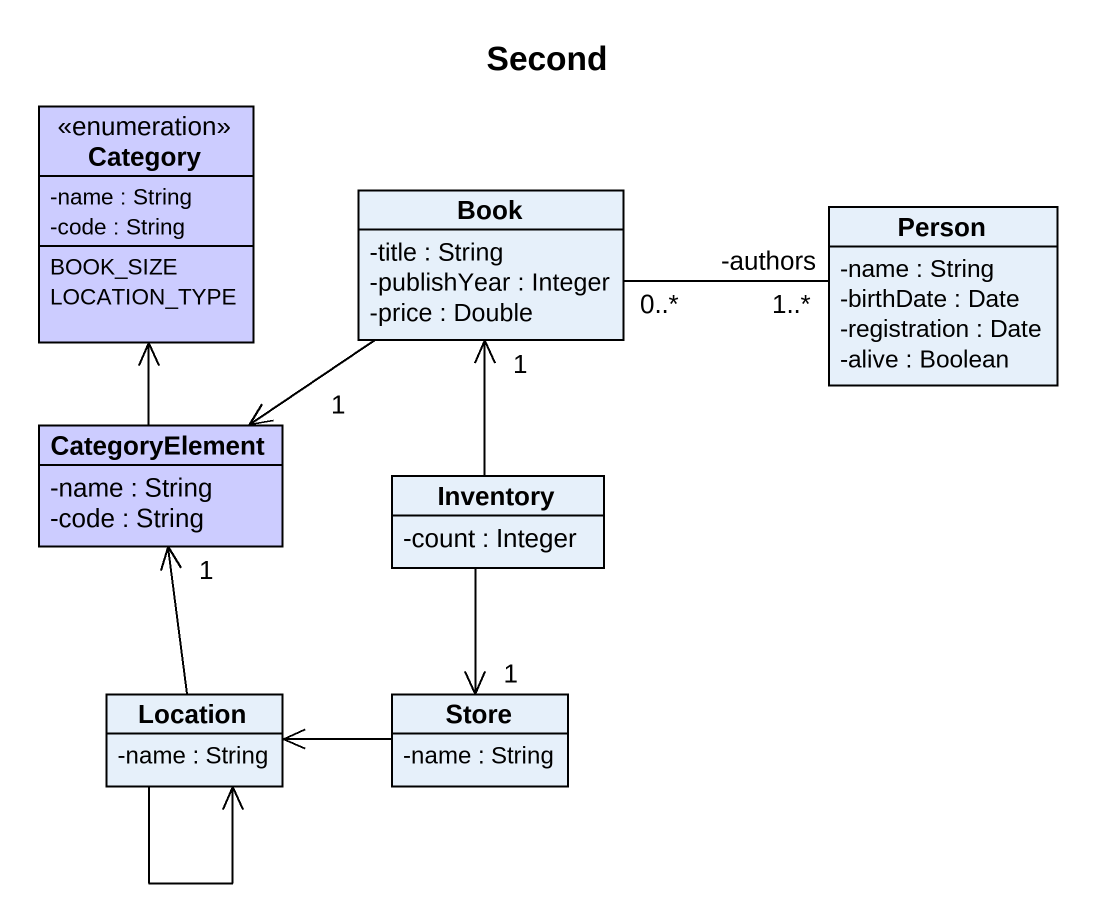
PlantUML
@startuml
title Second
hide circle
hide empty members
skinparam classAttributeIconSize 0
enum Category #CCCCFF {
  -name : String
  -code : String
  BOOK_SIZE
  LOCATION_TYPE
}
class Book {
  -title : String
  -publishYear : Integer
  -price : Double
}
class "Person" as Person_ {
  -name : String
  -birthDate : Date
  -registration : Date
  -alive : Boolean
}
class CategoryElement #CCCCFF {
  -name : String
  -code : String
}
class Inventory {
  -count : Integer
}
class Location {
  -name : String
}
class Store {
  -name : String
}
Book "0..*" -right- "1..*\n-authors" Person_
Book --> "1" CategoryElement
CategoryElement -up-> Category
Inventory -up-> "1" Book
Inventory --> "1" Store
Location -up-> "1" CategoryElement
Location --> Location
Store -left-> Location
@enduml
